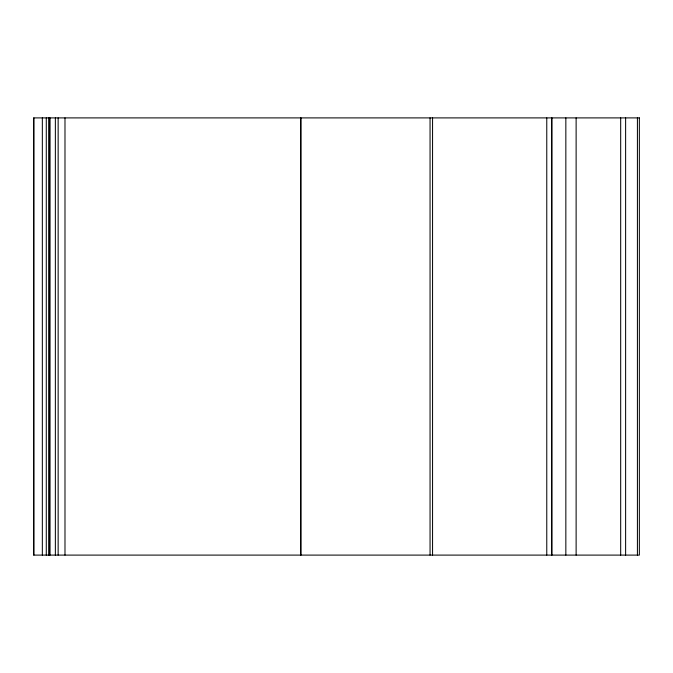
<?xml version="1.0" encoding="UTF-8"?>
<svg xmlns="http://www.w3.org/2000/svg" width="673" height="673" viewBox="0 0 673 673"><rect width="100%" height="100%" fill="white"/><g stroke="black" fill="none" stroke-linecap="round" stroke-linejoin="round"><path stroke-width="1.01" d="M637.415 117.901L637.415 555.099M625.621 117.901L625.621 555.099M620.683 117.901L620.683 555.099M576.122 117.901L576.122 555.099M565.842 117.901L565.842 555.099M551.961 117.901L551.961 555.099M551.574 117.901L551.574 555.099M546.77 117.901L546.77 555.099M432.562 117.901L432.562 555.099M430.055 117.901L430.055 555.099M300.907 117.901L300.907 555.099M300.696 117.901L300.696 555.099M64.987 117.901L64.987 555.099M58.147 117.901L58.147 555.099M55.363 117.901L55.363 555.099M50.046 117.901L50.021 555.099M49.508 117.901L49.508 555.099M48.683 117.901L48.683 555.099M46.286 117.901L46.286 555.099M42.34 117.901L42.34 555.099M33.869 117.901L33.869 555.099M639.35 117.901L33.65 117.901L33.65 555.099L639.35 555.099L639.35 117.901"/></g></svg>
